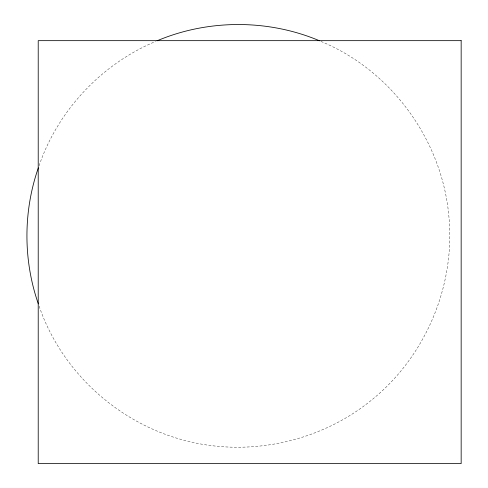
<?xml version="1.0" encoding="UTF-8"?>
<svg xmlns="http://www.w3.org/2000/svg" width="488" height="488" viewBox="0 0 488 488"><rect width="100%" height="100%" fill="white"/><g stroke="black" fill="none" stroke-linecap="round" stroke-linejoin="round"><path stroke-width="0.37" stroke-dasharray="2.44 1.83" d="M39.064 165.749C58.023 110.337 101.632 64.019 155.648 41.443M320.976 41.443C391.681 70.498 442.494 140.812 448.93 216.867C455.45 285.822 425.505 356.582 371.6 400.044C318.981 443.043 245.397 458.153 180.127 439.176C115.382 420.76 60.719 369.873 39.064 305.988"/><path stroke-width="0.73" d="M38.345 167.854C23.131 211.45 23.131 260.293 38.345 303.884M157.026 40.815C208.321 19.105 268.302 19.105 319.597 40.815M461.16 40.663L38.216 40.663L38.216 463.6L461.16 463.6L461.16 40.663"/></g></svg>
